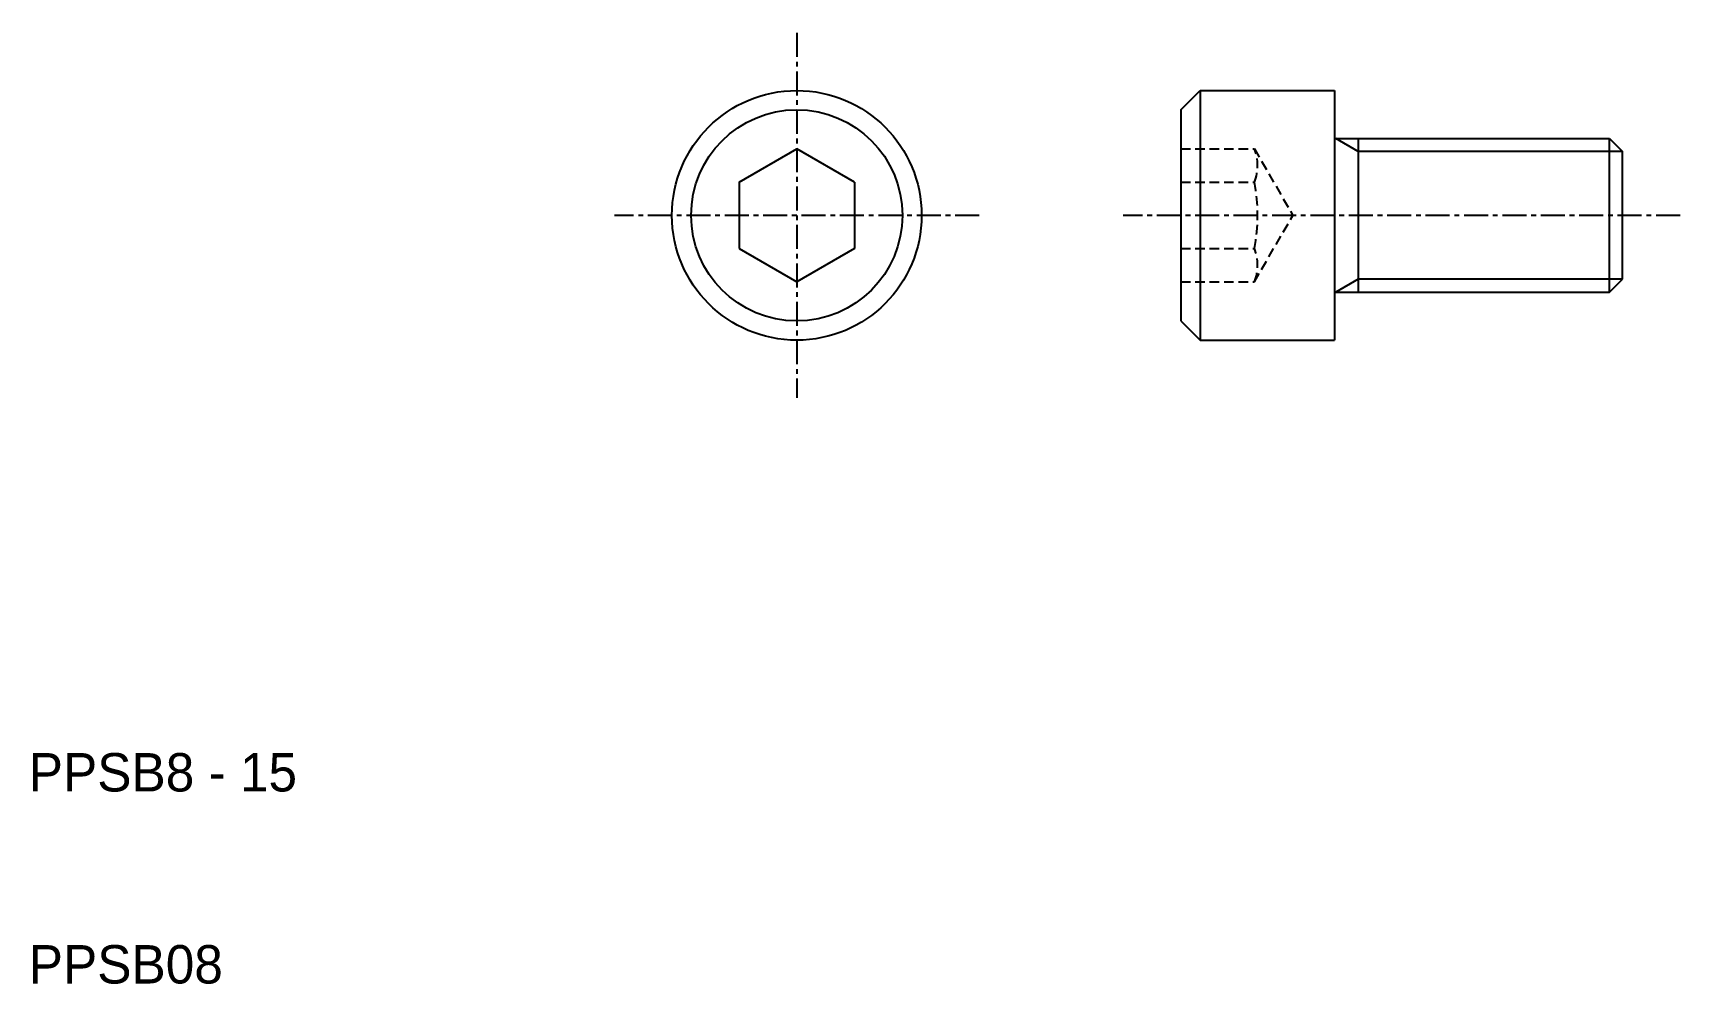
# Model space of a CAD drawing. Extents: x 10.2 to 96, y 10 to 59.5.
import ezdxf

# ---------------------------------------------------------------- set-up
doc = ezdxf.new("R2010")
doc.units = 0
doc.linetypes.add('CENTER', pattern=[2, 1.25, -0.25, 0.25, -0.25])
doc.linetypes.add('DASHED', pattern=[0.75, 0.5, -0.25])
doc.layers.get('0').update_dxf_attribs({"linetype": 'CONTINUOUS'})
doc.layers.add('CENTER', color=1, linetype='CENTER')

msp = doc.modelspace()

# ---------------------------------------------------------------- linework, layer by layer
at = {"color": 7, "linetype": 'CONTINUOUS'}
for p, q in [((70, 55.5), (71, 56.5)), ((71, 56.5), (71, 43.5)), ((71, 56.5), (78, 56.5)), ((78, 56.5), (78, 54)), ((70, 55.5), (70, 44.5)), ((47, 51.732), (50, 53.464)), ((53, 51.732), (50, 53.464)), ((78, 54), (92.323, 54)), ((78, 54), (78, 46)), ((79.25, 46), (79.25, 54)), ((92.323, 46), (92.323, 54)), ((92.323, 54), (93, 53.324)), ((93, 46.676), (93, 53.324)), ((47, 51.732), (47, 48.268)), ((53, 51.732), (53, 48.268)), ((47, 48.268), (50, 46.536)), ((53, 48.268), (50, 46.536)), ((92.323, 46), (93, 46.676)), ((78, 46), (92.323, 46)), ((78, 46), (78, 43.5)), ((70, 44.5), (71, 43.5)), ((71, 43.5), (78, 43.5))]:
    msp.add_line(p, q, dxfattribs=at)
at = {"color": 3, "linetype": 'DASHED'}
for p, q in [((70, 53.464), (73.832, 53.464)), ((73.832, 53.464), (75.832, 50)), ((70, 51.732), (73.832, 51.732)), ((73.832, 46.536), (75.832, 50)), ((70, 48.268), (73.832, 48.268)), ((70, 46.536), (73.832, 46.536))]:
    msp.add_line(p, q, dxfattribs=at)
at = {"color": 3, "linetype": 'CONTINUOUS'}
for p, q in [((79.24, 53.326), (78.073, 54)), ((93, 53.324), (79.25, 53.324)), ((79.24, 46.674), (78.073, 46)), ((93, 46.676), (79.25, 46.676))]:
    msp.add_line(p, q, dxfattribs=at)
at = {"color": 7, "linetype": 'CONTINUOUS'}
for radius in [6.5, 5.5]:
    msp.add_circle((50, 50), radius, dxfattribs=at)
at = {"color": 3, "linetype": 'DASHED'}
for centre, radius, start, end in [((71.687, 52.598), 2.313, 338.01264, 21.98736), ((65, 50), 9, 348.9042, 11.0958), ((71.687, 47.402), 2.313, 338.01264, 21.98736)]:
    msp.add_arc(centre, radius, start, end, dxfattribs=at)
at = {"layer": 'CENTER', "color": 1, "linetype": 'CENTER'}
for p, q in [((50, 59.5), (50, 40.5)), ((59.5, 50), (40.5, 50)), ((96, 50), (67, 50))]:
    msp.add_line(p, q, dxfattribs=at)

# ---------------------------------------------------------------- texts
at = {"color": 7, "linetype": 'CONTINUOUS'}
for s, p in [('PPSB8 - 15', (10, 20)), ('PPSB08', (10, 10))]:
    msp.add_text(s, height=2, dxfattribs=at).set_placement(p)

doc.saveas('drawing.dxf')
